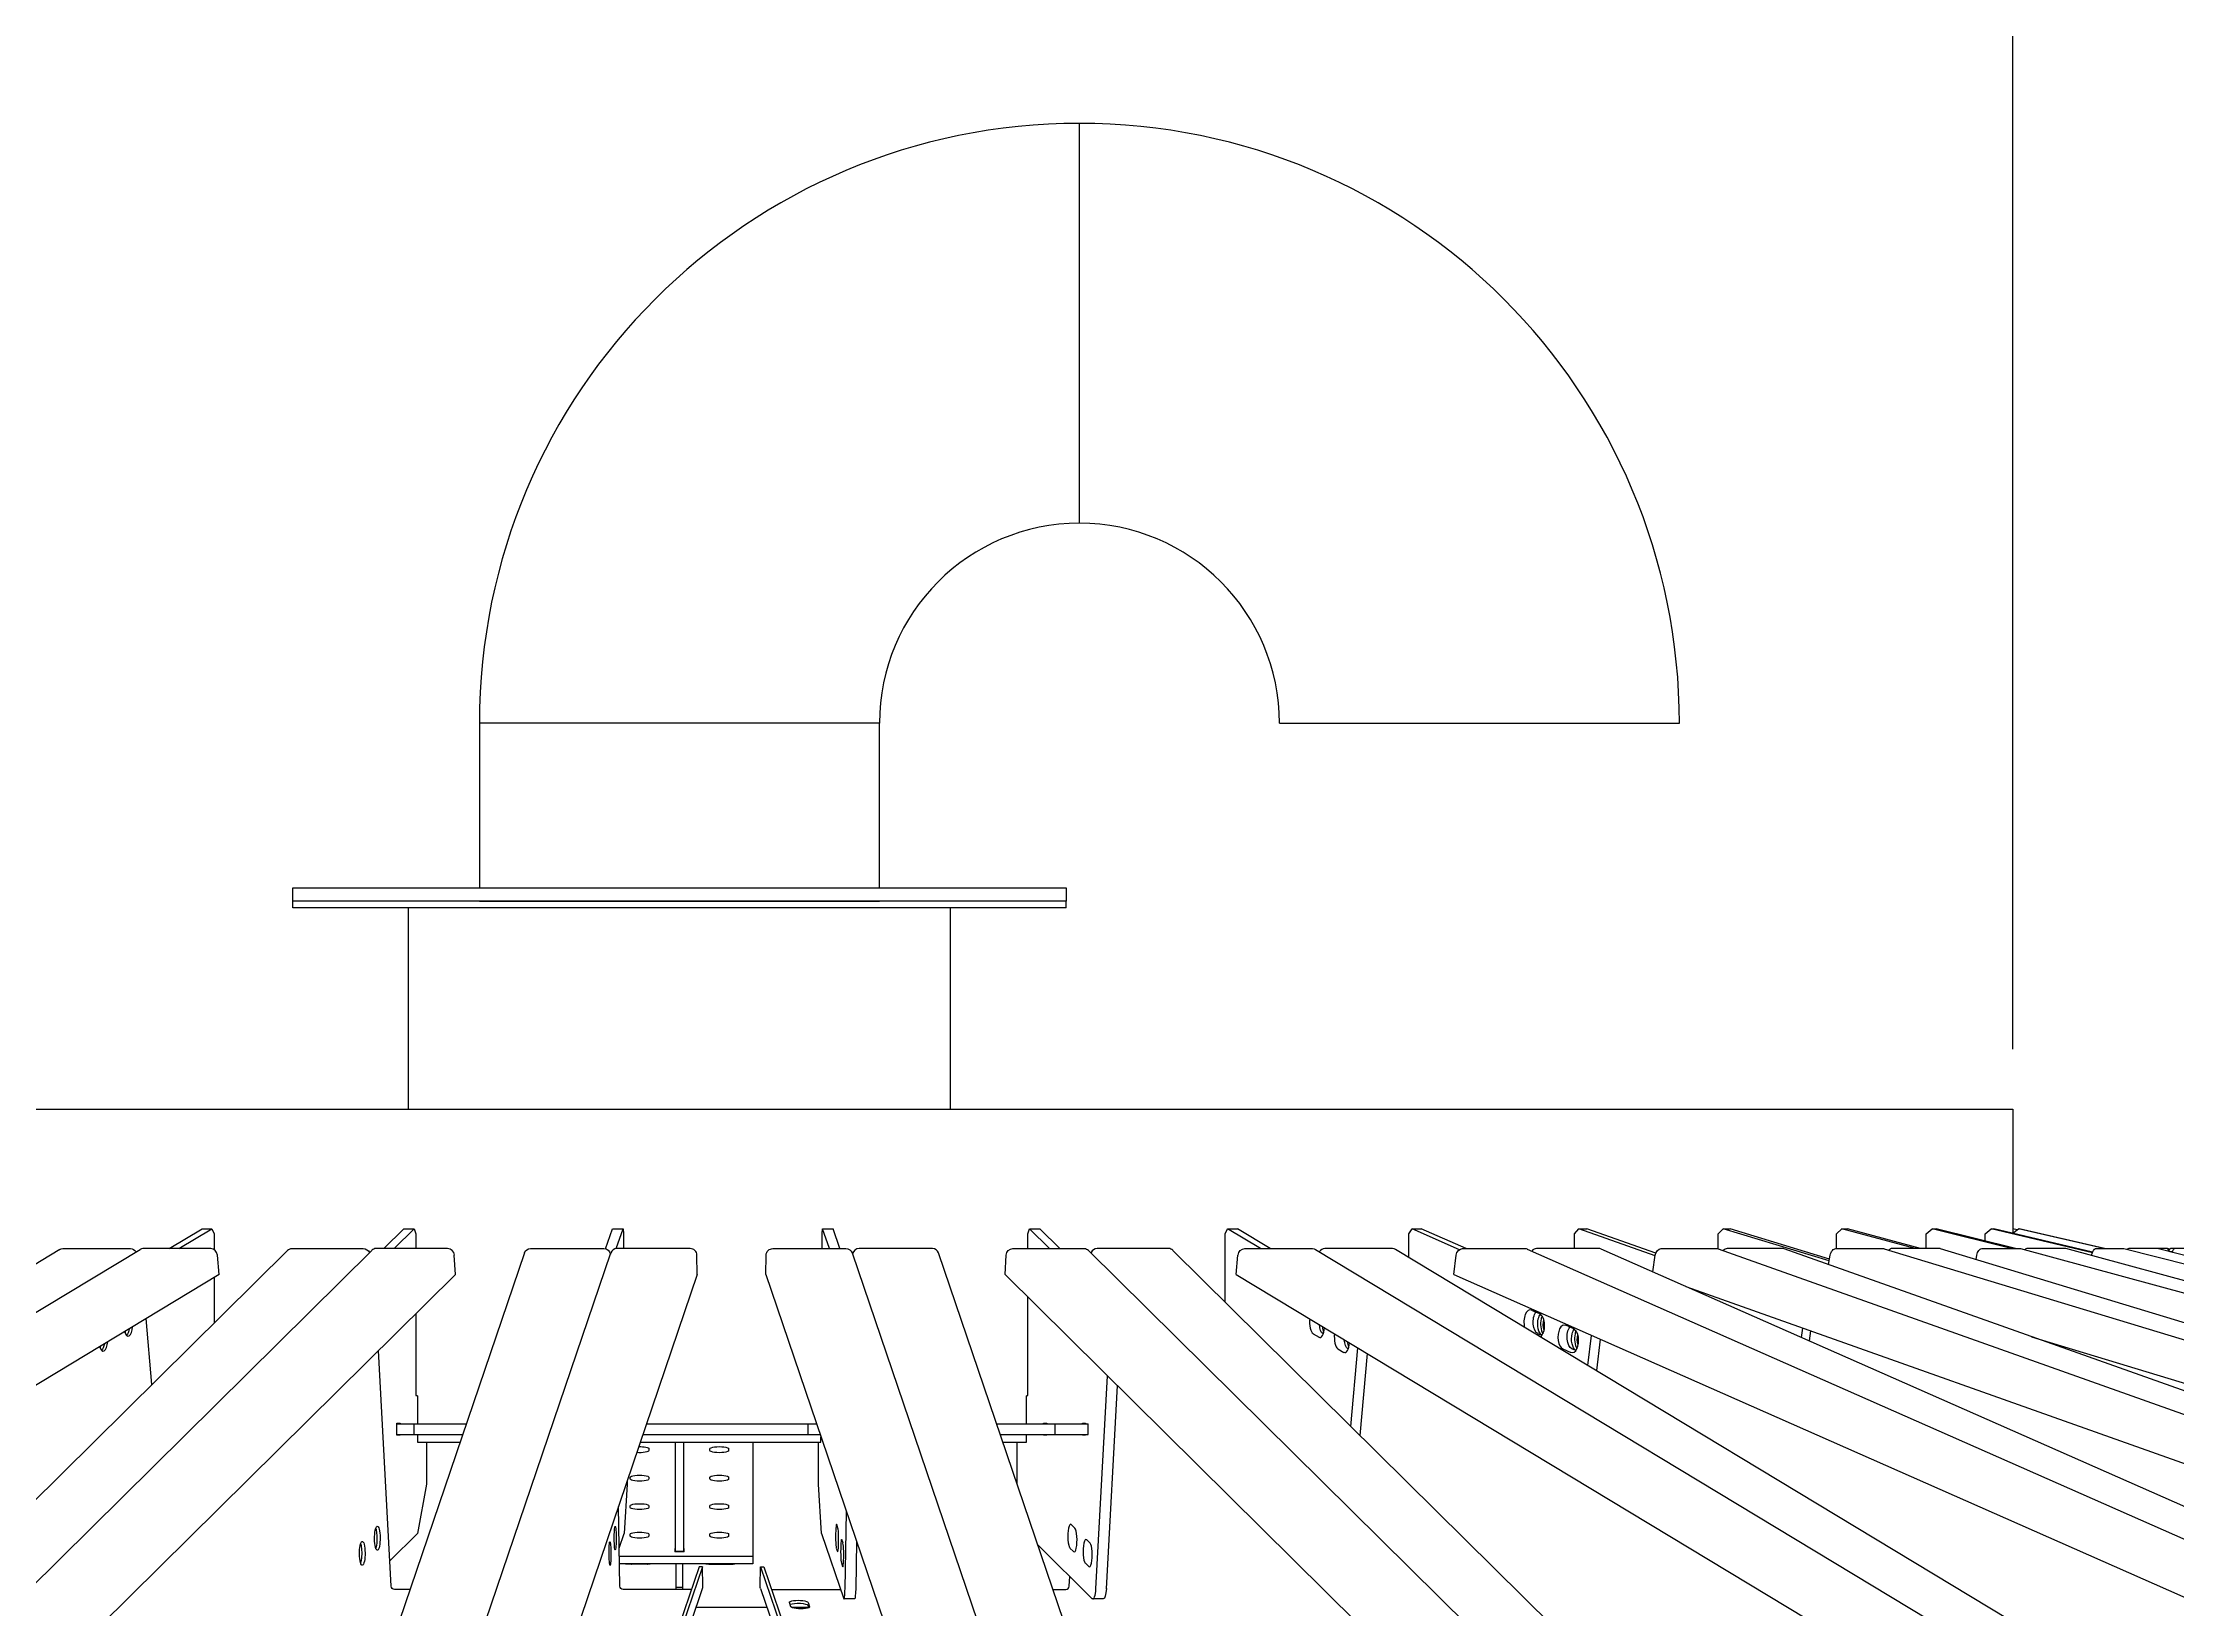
# Model space of a CAD drawing. Header units: millimetres. Extents: x -272986 to 200319, y -34579 to 49604.
# Drawn here: x 7321 to 8922, y 15182 to 16357 of the extents above; entities that cross this region are included whole.
import ezdxf
from ezdxf import colors
from ezdxf.entities.mleader import LeaderData, LeaderLine
from ezdxf.math import Vec2, Vec3

# ---------------------------------------------------------------- set-up
doc = ezdxf.new("R2010")
doc.units = ezdxf.units.MM
doc.layers.get('Defpoints').update_dxf_attribs({"color": 9})
for name, color, linetype in [('X 3001 D', 5, 'Continuous'), ('X 4001 T', 7, 'Continuous'), ('X 5001 H', 8, 'Continuous')]:
    doc.layers.add(name, color=color, linetype=linetype)
doc.styles.add('BIT STD. 2.5', font='isocpeur.ttf', dxfattribs={"height": 2.5})
doc.styles.add('BIT STD. 3.0', font='isocpeur.ttf', dxfattribs={"height": 2.5})
doc.dimstyles.new('BIT STD. 3.0', dxfattribs={"dimtxt": 3, "dimasz": 3, "dimexe": 1, "dimexo": 0.75, "dimgap": 1, "dimtad": 1, "dimdec": 0, "dimdsep": 46, "dimtxsty": 'BIT STD. 3.0', "dimcen": 0, "dimadec": 0, "dimazin": 0, "dimtfac": 1, "dimtdec": 0, "dimtmove": 0, "dimatfit": 3, "dimfxl": 1, "dimtfill": 1, "dimlwd": -1, "dimlwe": -1, "dimarcsym": 0})

# ---------------------------------------------------------------- blocks, each defined once
blk = doc.blocks.new('A$C79477E6E')
at = {"extrusion": (0, 1, 0)}
for p, q in [((290, 2067.8), (-290, 2067.8)), ((-290, 2062.8), (-290, 2067.8)), ((290, 2062.8), (290, 2067.8)), ((290, 2062.8), (-290, 2062.8)), ((-203.2, 1911.9), (-203.2, 2062.8)), ((203.2, 1911.9), (203.2, 2062.8)), ((-1000, 1911.9), (1000, 1911.9)), ((1000, 1911.9), (1000, 1818.8)), ((-382.8, 1807.2), (-358.1, 1822.1)), ((-375.4, 1807.2), (-350.7, 1822.1)), ((-358.1, 1822.1), (-350.7, 1822.1)), ((-350.7, 1822.1), (-348.9, 1818.2)), ((-348.9, 1818.2), (-348.9, 1806.3)), ((-221.8, 1807.2), (-206.8, 1822.1)), ((-214, 1807.2), (-199, 1822.1)), ((-206.8, 1822.1), (-199, 1822.1)), ((-199, 1822.1), (-197.8, 1818.2)), ((-197.8, 1818.2), (-197.8, 1807.2)), ((-55.4, 1807), (-50.3, 1822.1)), ((-50.3, 1822.1), (-42.3, 1822.1)), ((-47.4, 1807.2), (-42.3, 1822.1)), ((-42.3, 1822.1), (-41.9, 1818.2)), ((-41.9, 1818.2), (-41.9, 1807.2)), ((107, 1818.2), (107.4, 1822.1)), ((107, 1807.2), (107, 1818.2)), ((112.5, 1807.2), (107.4, 1822.1)), ((107.4, 1822.1), (115.4, 1822.1)), ((120.4, 1807.2), (115.4, 1822.1)), ((261.3, 1818.2), (262.5, 1822.1)), ((261.3, 1807.2), (261.3, 1818.2)), ((277.5, 1807.2), (262.5, 1822.1)), ((262.5, 1822.1), (270.3, 1822.1)), ((285.3, 1807.2), (270.3, 1822.1)), ((409.2, 1818.2), (411.1, 1822.1)), ((409.2, 1767.2), (409.2, 1818.2)), ((435.7, 1807.2), (411.1, 1822.1)), ((411.1, 1822.1), (418.5, 1822.1)), ((443.1, 1807.2), (418.5, 1822.1)), ((547, 1818.2), (549.6, 1822.1)), ((547, 1800.6), (547, 1818.2)), ((585, 1806.4), (549.6, 1822.1)), ((549.6, 1822.1), (556.4, 1822.1)), ((590, 1807.2), (556.4, 1822.1)), ((671.3, 1818.2), (674.5, 1822.1)), ((671.3, 1807.2), (671.3, 1818.2)), ((731.8, 1801.7), (674.5, 1822.1)), ((674.5, 1822.1), (680.6, 1822.1)), ((732.2, 1803.7), (680.6, 1822.1)), ((779.1, 1818.2), (782.8, 1822.1)), ((779.1, 1807.1), (779.1, 1818.2)), ((862.3, 1798), (782.8, 1822.1)), ((782.8, 1822.1), (788, 1822.1)), ((862.6, 1799.4), (788, 1822.1)), ((867.7, 1818.2), (871.9, 1822.1)), ((867.7, 1807.2), (867.7, 1818.2)), ((926.7, 1807.2), (871.9, 1822.1)), ((871.9, 1822.1), (876.1, 1822.1)), ((930.9, 1807.2), (876.1, 1822.1)), ((935, 1818.2), (939.5, 1822.1)), ((935, 1807.2), (935, 1818.2)), ((998.9, 1807.2), (939.5, 1822.1)), ((939.5, 1822.1), (942.5, 1822.1)), ((1002, 1807.2), (942.5, 1822.1)), ((979.2, 1818.2), (983.9, 1822.1)), ((979.2, 1812.9), (979.2, 1818.2)), ((1059.7, 1804.1), (983.9, 1822.1)), ((983.9, 1822.1), (985.8, 1822.1)), ((1059.8, 1804.5), (985.8, 1822.1)), ((1000, 1818.7), (1004.2, 1822.1)), ((1003.2, 1821.3), (1000, 1822)), ((1068.3, 1807.2), (1004.2, 1822.1)), ((1004.2, 1822.1), (1004.8, 1822.1)), ((1068.9, 1807.2), (1004.8, 1822.1)), ((-464.7, 1806.6), (-3000.2, 277)), ((-2940.2, 277), (-404.6, 1806.6)), ((-293.9, 1805.9), (-1840.7, 276.3)), ((-1777.5, 276.3), (-230.7, 1805.9)), ((-116.3, 1804), (-636.2, 274.3)), ((-571.4, 274.3), (-51.5, 1804)), ((-462.5, 1807.2), (-411.7, 1807.2)), ((-351.6, 1807.2), (-402.5, 1807.2)), ((-345.3, 1787.7), (-346.6, 1802.4)), ((-290.7, 1807.2), (-237.2, 1807.2)), ((-174, 1807.2), (-227.5, 1807.2)), ((-168.1, 1787.7), (-168.9, 1802.4)), ((-111.7, 1807.2), (-56.8, 1807.2)), ((8, 1807.2), (-46.9, 1807.2)), ((13.3, 1787.7), (13, 1802.4)), ((64.8, 1787.7), (65, 1802.4)), ((70.1, 1807.2), (124.9, 1807.2)), ((129.6, 1804), (649.4, 274.3)), ((189.7, 1807.2), (134.9, 1807.2)), ((714.2, 274.3), (194.4, 1804)), ((244.2, 1787.7), (245, 1802.4)), ((250.1, 1807.2), (303.6, 1807.2)), ((306.9, 1805.9), (1853.6, 276.3)), ((366.8, 1807.2), (313.3, 1807.2)), ((1916.8, 276.3), (370.1, 1805.9)), ((417.6, 1787.7), (418.9, 1802.4)), ((424, 1807.2), (474.8, 1807.2)), ((477, 1806.6), (3012.5, 277)), ((534.9, 1807.2), (484, 1807.2)), ((3072.6, 277), (537, 1806.6)), ((580.8, 1787.7), (582.6, 1802.4)), ((587.4, 1807.2), (634.3, 1807.2)), ((635.7, 1806.9), (4097.7, 277.3)), ((689.7, 1807.2), (642.8, 1807.2)), ((4153.1, 277.3), (691.2, 1806.9)), ((730, 1789.8), (731.8, 1802.4)), ((736.4, 1807.2), (778.2, 1807.2)), ((779.1, 1807.1), (5082.2, 277.4)), ((827.6, 1807.2), (785.8, 1807.2)), ((5131.6, 277.4), (828.6, 1807.1)), ((861.9, 1795.2), (863.1, 1802.4)), ((867.2, 1807.2), (902.9, 1807.2)), ((903.5, 1807.1), (5941.8, 277.5)), ((945.1, 1807.2), (909.4, 1807.2)), ((5984, 277.5), (945.7, 1807.1)), ((972.5, 1799), (973.1, 1802.4)), ((976.7, 1807.2), (1005.4, 1807.2)), ((1005.8, 1807.2), (6655.1, 277.5)), ((1039.4, 1807.2), (1010.7, 1807.2)), ((6689.1, 277.5), (1039.7, 1807.2)), ((1059.1, 1802), (1059.2, 1802.4)), ((1062.1, 1807.2), (1083.2, 1807.2)), ((1083.3, 1807.2), (7204.7, 277.5)), ((1116, 1807.2), (1087, 1807.2)), ((7229.6, 277.5), (1108.2, 1807.2)), ((1117.7, 1806.8), (1116, 1807.2)), ((1119.8, 1804.8), (1117.9, 1804.8)), ((1134.2, 1807.2), (1118.3, 1807.2)), ((-345.3, 1787.7), (-2880.9, 258.1)), ((-168.1, 1787.7), (-1714.8, 258.1)), ((13.3, 1787.7), (-506.5, 258.1)), ((-348.9, 1785.6), (-348.9, 1751.6)), ((64.8, 1787.7), (584.6, 258.1)), ((244.2, 1787.7), (1790.9, 258.1)), ((417.6, 1787.7), (2953.2, 258.1)), ((580.8, 1787.7), (4042.7, 258.1)), ((754.9, 1778.8), (5032.7, 258.1)), ((261.3, 1697.9), (261.3, 1770.8)), ((-395.8, 1705.2), (-400.1, 1754.7)), ((-197.8, 1758.3), (-197.8, 1697.9)), ((645.3, 1758.2), (639.2, 1760.9)), ((670.8, 1747), (664.7, 1749.7)), ((841.5, 1740.5), (842.6, 1747.6)), ((848.4, 1745.6), (847.2, 1738)), ((-216.2, 1553.9), (-225.8, 1730.7)), ((475.2, 1743.4), (479.7, 1740.7)), ((482.9, 1743.2), (482.6, 1743.4)), ((493.8, 1732.1), (498.3, 1729.4)), ((501.5, 1731.9), (501.2, 1732.1)), ((503.6, 1673.9), (508.8, 1732.8)), ((646.9, 1742.1), (643.9, 1743.4)), ((662.5, 1732.1), (668.6, 1729.4)), ((672.4, 1730.8), (669.4, 1732.1)), ((681.4, 1719.5), (684.1, 1742.1)), ((690.6, 1739.2), (687.8, 1715.7)), ((1014, 1741.1), (5898.8, 258.1)), ((515.8, 1728.5), (510.4, 1667.1)), ((312.4, 1552.1), (321, 1711.8)), ((328.4, 1704.5), (320.1, 1552.1)), ((-196.5, 1696.9), (-197.7, 1696.9)), ((-196.5, 1696.9), (-196.5, 1675.9)), ((261.2, 1696.9), (260.4, 1696.9)), ((260.4, 1675.9), (260.4, 1696.9)), ((-212.3, 1675.9), (-159.8, 1675.9)), ((-212.3, 1675.9), (-212.3, 1667.9)), ((-212.3, 1667.9), (-162.6, 1667.9)), ((-212, 1675.9), (-212, 1676.4)), ((-212, 1676.4), (-209.6, 1676.4)), ((-212, 1667.4), (-212, 1667.9)), ((-209.6, 1667.4), (-212, 1667.4)), ((-209.6, 1676.4), (-209.6, 1675.9)), ((-209.6, 1667.9), (-209.6, 1667.4)), ((-198.9, 1667.9), (-198.9, 1675.9)), ((-196.5, 1667.9), (-196.5, 1661.9)), ((-27.4, 1667.9), (105.5, 1667.9)), ((-24.7, 1675.9), (102.8, 1675.9)), ((96.5, 1667.9), (96.5, 1675.9)), ((106.1, 1661.9), (106.1, 1666)), ((237.9, 1675.9), (306.6, 1675.9)), ((240.6, 1667.9), (306.6, 1667.9)), ((260.4, 1661.9), (260.4, 1667.9)), ((273.1, 1675.9), (273.1, 1676.4)), ((273.1, 1676.4), (275.5, 1676.4)), ((273.1, 1667.4), (273.1, 1667.9)), ((275.5, 1667.4), (273.1, 1667.4)), ((275.5, 1676.4), (275.5, 1675.9)), ((275.5, 1667.9), (275.5, 1667.4)), ((281.8, 1667.9), (281.8, 1675.9)), ((302.3, 1675.9), (302.3, 1676.4)), ((302.3, 1676.4), (304.6, 1676.4)), ((302.3, 1667.4), (302.3, 1667.9)), ((304.6, 1667.4), (302.3, 1667.4)), ((304.6, 1676.4), (304.6, 1675.9)), ((304.6, 1667.9), (304.6, 1667.4)), ((306.6, 1667.9), (306.6, 1675.9)), ((-196.5, 1661.9), (-164.6, 1661.9)), ((-189.7, 1661.9), (-189.7, 1630.4)), ((-29.5, 1661.9), (106.1, 1661.9)), ((-22.9, 1657.1), (-22.9, 1655.7)), ((-3, 1579.8), (-3, 1661.9)), ((3, 1661.9), (3, 1579.8)), ((22.9, 1655.7), (22.9, 1657.1)), ((36.9, 1657.1), (36.9, 1655.7)), ((55, 1661.9), (55, 1570.7)), ((104.3, 1630.4), (104.3, 1661.9)), ((242.7, 1661.9), (260.4, 1661.9)), ((253.2, 1630.9), (253.2, 1661.9)), ((-39.2, 1633.3), (-39.2, 1630.4)), ((-36.9, 1634.4), (-36.9, 1635.7)), ((-22.9, 1635.7), (-22.9, 1634.4)), ((22.9, 1634.4), (22.9, 1635.7)), ((36.9, 1635.7), (36.9, 1634.4)), ((-189.7, 1630.4), (-196.5, 1593.6)), ((-39.2, 1630.4), (-41.5, 1593.6)), ((106.6, 1593.6), (104.3, 1630.4)), ((-44.8, 1553.9), (-45.8, 1613.7)), ((-36.9, 1613), (-36.9, 1614.3)), ((-22.9, 1614.3), (-22.9, 1613)), ((22.9, 1613), (22.9, 1614.3)), ((36.9, 1614.3), (36.9, 1613)), ((124.2, 1552.1), (125.2, 1609.8)), ((-217.3, 1573.1), (-196.5, 1593.6)), ((-45.3, 1582.4), (-41.5, 1593.6)), ((-36.9, 1591.6), (-36.9, 1593)), ((-22.9, 1593), (-22.9, 1591.6)), ((22.9, 1591.6), (22.9, 1593)), ((36.9, 1593), (36.9, 1591.6)), ((106.6, 1593.6), (123.2, 1544.6)), ((118.9, 1597.5), (118, 1600.2)), ((122.7, 1586.2), (121.8, 1588.9)), ((132.8, 1587.5), (132.2, 1552.1)), ((296.6, 1597.5), (293.9, 1600.2)), ((308, 1586.2), (305.2, 1588.9)), ((-45.2, 1576.6), (55, 1576.6)), ((55, 1570.7), (-45.1, 1570.7)), ((-3.5, 1582.3), (-3.5, 1579.8)), ((-3.5, 1582.3), (-3, 1582.3)), ((3.5, 1579.8), (-3.5, 1579.8)), ((3, 1579.9), (-3, 1579.9)), ((3, 1582.3), (3.5, 1582.3)), ((3.5, 1579.8), (3.5, 1582.3)), ((117.6, 1582.6), (118.6, 1579.9)), ((121.5, 1571.4), (122.4, 1568.7)), ((268.8, 1584.9), (309.6, 1544.6)), ((292.9, 1582.6), (295.6, 1579.9)), ((304.3, 1571.4), (307, 1568.7)), ((14.8, 1568.5), (-477.6, 119.7)), ((17.3, 1568.5), (-477.6, 112.3)), ((17.3, 1568.5), (14.8, 1568.5)), ((17.5, 1553.9), (17.3, 1568.5)), ((60.5, 1553.9), (60.8, 1568.5)), ((60.8, 1568.5), (63.3, 1568.5)), ((60.8, 1568.5), (548.8, 132.6)), ((63.3, 1568.5), (550.4, 135)), ((292.4, 1553.9), (292.8, 1561.2)), ((-477.6, 96.1), (17.3, 1552.3)), ((-202.1, 1551.5), (-213.7, 1551.5)), ((9, 1551.5), (-42.2, 1551.5)), ((2.5, 1552.9), (-2.5, 1552.9)), ((12.5, 1538.2), (65.5, 1538.2)), ((60.8, 1552.3), (545, 127.3)), ((69.1, 1551.5), (120.3, 1551.5)), ((83.6, 1538.6), (82.6, 1541.8)), ((84, 1538.2), (96.8, 1538.2)), ((96.5, 1541.8), (97.6, 1538.6)), ((97, 1537.9), (96.5, 1539.4)), ((131.4, 1544.4), (123.4, 1544.4)), ((280.2, 1551.5), (289.8, 1551.5)), ((317.9, 1544.4), (310.1, 1544.4))]:
    blk.add_line(p, q, dxfattribs=at)
at = {"extrusion": (0, 0, -1)}
for centre, major_axis, ratio, start_param, end_param in [((-462.1, 1802.4), (-2.58, 4.28), 0.900201, 0, 0.497515), ((-411.3, 1802.4), (2.58, -4.28), 0.900201, -2.644078, -1.616326), ((-290.4, 1802.4), (-3.52, 3.56), 0.947448, 0, 0.752879), ((-236.9, 1802.4), (3.52, -3.56), 0.947448, -2.388714, -1.194493), ((-111.6, 1802.4), (-4.73, 1.61), 0.971366, 0, 1.234245), ((-56.7, 1802.4), (4.73, -1.61), 0.971366, -1.907348, -0.478257), ((70, 1802.4), (-4.73, -1.61), 0.971366, 0.336551, 1.907348), ((124.8, 1802.4), (4.73, 1.61), 0.971366, -1.234245, 0), ((249.9, 1802.4), (3.52, 3.56), 0.947448, -2.323675, -0.752879), ((303.3, 1802.4), (3.52, 3.56), 0.947448, -0.752879, 0), ((423.6, 1802.4), (2.58, 4.28), 0.900201, -2.068311, -0.497515), ((474.4, 1802.4), (2.58, 4.28), 0.900201, -0.497515, 0), ((586.8, 1802.4), (2.02, 4.57), 0.830787, -1.922611, -0.351815), ((633.7, 1802.4), (2.02, 4.57), 0.830787, -0.351815, 0), ((735.7, 1802.4), (1.67, 4.71), 0.740917, -1.828331, -0.257535), ((777.5, 1802.4), (1.67, 4.71), 0.740917, -0.257535, 0), ((866.4, 1802.4), (1.45, 4.78), 0.632803, -1.76061, -0.189813), ((902.1, 1802.4), (1.45, 4.78), 0.632803, -0.189813, 0), ((975.7, 1802.4), (1.31, 4.83), 0.509107, -1.707783, -0.136987), ((1004.5, 1802.4), (1.31, 4.83), 0.509107, -0.136987, 0), ((1061.1, 1802.4), (1.21, 4.85), 0.372875, -1.663706, -0.09291), ((1082.1, 1802.4), (1.21, 4.85), 0.372875, -0.09291, 0), ((1114.9, 1802.4), (1.16, 4.86), 0.227462, -0.053954, 0.906135), ((1120.3, 1802.4), (1.16, 4.86), 0.227462, -1.205051, -0.053954), ((-415.8, 1750.6), (0, -9), 0.382683, -1.168047, -0.341932), ((483.3, 1752.2), (0, -9), 0.382683, 0.226893, 1.344316), ((485.9, 1750.6), (0, 9), 0.382683, -2.313258, -1.797276), ((645, 1752.2), (0, -9), 0.522499, 0.226893, 2.536894), ((648.4, 1750.6), (0, -9), 0.522499, 0.312662, 2.024582), ((648.4, 1750.6), (0, 9), 0.522499, -1.117011, -0.609661), ((652.6, 1750.6), (0, 9), 0.522499, -2.104914, -1.183804), ((670.4, 1740.9), (0, -9), 0.522499, 0.226893, 2.536894), ((673.8, 1739.4), (0, 9), 0.522499, -1.117011, -0.609661), ((-434.5, 1739.4), (0, -9), 0.382683, -1.168047, -0.341932), ((502, 1740.9), (0, -9), 0.382683, 0.226893, 1.344316), ((504.5, 1739.4), (0, 9), 0.382683, -2.313258, -1.797276), ((673.8, 1739.4), (0, -9), 0.522499, 0.312662, 2.024582), ((678.1, 1739.4), (0, 9), 0.522499, -2.104914, -1.183804), ((-29.9, 1655.7), (7, 0), 0.224951, 0, 1.881294), ((-29.9, 1657.1), (7, 0), 0.224951, -1.662005, 0), ((29.9, 1657.1), (-7, 0), 0.224951, 0, 3.141593), ((29.9, 1655.7), (7, 0), 0.224951, 0, 3.141593), ((-29.9, 1635.7), (-7, 0), 0.224951, 0, 3.141593), ((-29.9, 1634.4), (7, 0), 0.224951, 0, 3.141593), ((29.9, 1635.7), (-7, 0), 0.224951, 0, 3.141593), ((29.9, 1634.4), (7, 0), 0.224951, 0, 3.141593), ((-29.9, 1614.3), (-7, 0), 0.224951, 0, 3.141593), ((-29.9, 1613), (7, 0), 0.224951, 0, 3.141593), ((29.9, 1614.3), (-7, 0), 0.224951, 0, 3.141593), ((29.9, 1613), (7, 0), 0.224951, 0, 3.141593), ((-240.4, 1578.6), (0, -9), 0.233445, -2.524687, -2.024582), ((-229, 1589.9), (0, -9), 0.233445, -2.524687, -2.024582), ((-229, 1589.9), (0, -9), 0.233445, -2.024582, -0.616906), ((-29.9, 1593), (-7, 0), 0.224951, 0, 3.141593), ((-29.9, 1591.6), (7, 0), 0.224951, 0, 3.141593), ((29.9, 1593), (-7, 0), 0.224951, 0, 3.141593), ((29.9, 1591.6), (7, 0), 0.224951, 0, 3.141593), ((-240.4, 1578.6), (0, -9), 0.233445, -2.024582, -0.616906), ((-29.9, 1569.7), (7, 0), 0.224951, -2.623065, -2.486385), ((-29.9, 1569.7), (7, 0), 0.224951, -0.655207, -0.580564), ((29.9, 1569.7), (7, 0), 0.224951, -2.561029, -2.486385), ((29.9, 1569.7), (7, 0), 0.224951, -0.655207, -0.518528), ((-213.8, 1553.9), (-1.76, 1.78), 0.947448, -2.388714, -0.817917), ((-42.3, 1553.9), (-2.37, 0.8), 0.971366, -1.907348, -0.336551), ((65.5, 1553.9), (-4.73, -1.61), 0.971366, 0, 0.336551), ((89.5, 1541.8), (-7, 0.13), 0.224258, -0.080597, 3.060996), ((90.6, 1538.6), (7, -0.13), 0.224258, -0.080597, 3.060996), ((131.4, 1554.4), (0, -10), 0.078459, -1.343904, 0), ((317.9, 1554.4), (0, -10), 0.233445, -1.343904, 0)]:
    blk.add_ellipse(centre, major_axis=major_axis, ratio=ratio, start_param=start_param, end_param=end_param, dxfattribs=at)
for centre, major_axis, ratio, start_param, end_param in [((-402, 1802.4), (-2.58, 4.28), 0.900201, -0.497515, 0), ((-351.2, 1802.4), (-2.58, 4.28), 0.900201, -2.068311, -0.497515), ((-227.2, 1802.4), (-3.52, 3.56), 0.947448, -0.752879, 0), ((-173.7, 1802.4), (-3.52, 3.56), 0.947448, -2.323675, -0.752879), ((-46.8, 1802.4), (-4.73, 1.61), 0.971366, -1.234245, 0), ((8.1, 1802.4), (4.73, -1.61), 0.971366, 0.336551, 1.907348), ((134.8, 1802.4), (-4.73, -1.61), 0.971366, -1.907348, -0.478257), ((189.6, 1802.4), (4.73, 1.61), 0.971366, 0, 1.234245), ((313.1, 1802.4), (-3.52, -3.56), 0.947448, -2.388714, -1.194493), ((366.5, 1802.4), (3.52, 3.56), 0.947448, 0, 0.752879), ((483.6, 1802.4), (-2.58, -4.28), 0.900201, -2.644078, -1.616326), ((534.4, 1802.4), (2.58, 4.28), 0.900201, 0, 0.497515), ((642.3, 1802.4), (2.02, 4.57), 0.830787, 0.351815, 1.254766), ((689.1, 1802.4), (2.02, 4.57), 0.830787, 0, 0.351815), ((785.1, 1802.4), (1.67, 4.71), 0.740917, 0.257535, 1.058013), ((826.9, 1802.4), (1.67, 4.71), 0.740917, 0, 0.257535), ((908.6, 1802.4), (1.45, 4.78), 0.632803, 0.189813, 0.898673), ((944.3, 1802.4), (1.45, 4.78), 0.632803, 0, 0.189813), ((1009.7, 1802.4), (1.31, 4.83), 0.509107, 0.136987, 0.757025), ((1038.4, 1802.4), (1.31, 4.83), 0.509107, 0, 0.136987), ((1086, 1802.4), (1.21, 4.85), 0.372875, 0.09291, 0.619019), ((1107, 1802.4), (1.21, 4.85), 0.372875, 0, 0.09291), ((1117.2, 1802.4), (1.16, 4.86), 0.227462, 0.053954, 1.037929), ((638.1, 1752.2), (0, 9), 0.522499, -0.226893, 2.028798), ((-413.5, 1750.6), (0, -9), 0.382683, -0.890531, 1.344316), ((-418.1, 1750.6), (0, 9), 0.382683, -2.406555, -2.176545), ((476, 1752.2), (0, -9), 0.382683, -1.842442, -0.226893), ((480.4, 1749.5), (0, -9), 0.382683, -0.226893, 1.388656), ((644.2, 1749.5), (0, -9), 0.522499, 0.345002, 2.9147), ((650.5, 1750.6), (0, -9), 0.522499, -2.024582, -0.635754), ((650.5, 1750.6), (0, -9), 0.522499, -2.308983, -2.024582), ((663.6, 1740.9), (0, 9), 0.522499, -0.226893, 2.9147), ((669.7, 1738.2), (0, -9), 0.522499, -0.226893, 2.9147), ((676, 1739.4), (0, -9), 0.522499, -2.308983, -2.024582), ((-432.2, 1739.4), (0, -9), 0.382683, -0.890531, 1.344316), ((-436.8, 1739.4), (0, 9), 0.382683, -2.406555, -2.176545), ((494.6, 1740.9), (0, -9), 0.382683, -1.842442, -0.226893), ((499.1, 1738.2), (0, -9), 0.382683, -0.226893, 1.388656), ((676, 1739.4), (0, -9), 0.522499, -2.024582, -0.635754), ((-197.6, 1697.9), (0, -1), 0.233445, -1.570796, -0.178879), ((261.1, 1697.9), (0, 1), 0.233445, -2.686809, -1.570796), ((117.8, 1591.4), (0, 9), 0.078459, -0.226893, 2.9147), ((-237.9, 1578.6), (0, -9), 0.233445, -4.258603, 2.024582), ((-226.6, 1589.9), (0, -9), 0.233445, -4.258603, 2.024582), ((-52.1, 1578.6), (0, -9), 0.078459, -4.258603, 2.024582), ((-48.2, 1589.9), (0, -9), 0.078459, -4.258603, 2.024582), ((118.7, 1588.7), (0, -9), 0.078459, -0.226893, 2.9147), ((121.6, 1580.1), (0, 9), 0.078459, -0.226893, 2.9147), ((122.5, 1577.4), (0, -9), 0.078459, -0.226893, 2.9147), ((293.4, 1591.4), (0, 9), 0.233445, -0.226893, 2.9147), ((296.1, 1588.7), (0, -9), 0.233445, -0.226893, 2.9147), ((304.8, 1580.1), (0, 9), 0.233445, -0.226893, 2.9147), ((307.5, 1577.4), (0, -9), 0.233445, -0.226893, 2.9147), ((12.6, 1553.9), (4.73, -1.61), 0.971366, 0, 0.336551), ((289.9, 1553.9), (1.76, 1.78), 0.947448, -2.388714, -0.817917), ((89.5, 1539.4), (7, -0.13), 0.224258, 0.080597, 2.716931), ((120.3, 1553.9), (2.37, 0.8), 0.971366, -1.907348, -1.66618), ((123.4, 1554.4), (0, -10), 0.078459, -0.226893, 1.343904), ((310.1, 1554.4), (0, -10), 0.233445, -0.226893, 1.343904)]:
    blk.add_ellipse(centre, major_axis=major_axis, ratio=ratio, start_param=start_param, end_param=end_param)
for points in [[(-38, 1570.5), (-38.1, 1570.5), (-38.2, 1570.5), (-39.2, 1570.5), (-40.1, 1570.5), (-41.2, 1570.7), (-41.4, 1570.7), (-41.6, 1570.7)], [(38, 1570.5), (38.1, 1570.5), (38.2, 1570.5), (39.2, 1570.5), (40.1, 1570.5), (41.2, 1570.7), (41.4, 1570.7), (41.6, 1570.7)]]:
    blk.add_open_spline(points, degree=3, knots=[3.1316302, 3.1316302, 3.1316302, 3.1316302, 3.1591204, 3.1591204, 3.4240903, 3.4240903, 3.4989277, 3.4989277, 3.4989277, 3.4989277])
for points, weights in [([(-22, 1570.6), (-30, 1570.6), (-38, 1570.5)], [1.07042322364, 1.07032807647, 1.07016377119]), ([(-2.5, 1551.5), (-2.5, 1561.5), (-2.5, 1570.7)], [1.02147086338, 1.03813883789, 1.05318810056]), ([(2.5, 1551.5), (2.5, 1561.5), (2.5, 1570.7)], [1.02147086338, 1.03813883789, 1.05318810056]), ([(22, 1570.6), (30, 1570.6), (38, 1570.5)], [1.07042322364, 1.07032807647, 1.07016377119])]:
    blk.add_rational_spline(points, weights, degree=2)
for points in [[(-19.9, 1570.7), (-20.6, 1570.7), (-21.3, 1570.6), (-22, 1570.6)], [(19.9, 1570.7), (20.6, 1570.7), (21.3, 1570.6), (22, 1570.6)]]:
    blk.add_open_spline(points, degree=3)
blk = doc.blocks.new('*D706')
at = {"layer": 'Defpoints', "color": 0, "transparency": 16777216}
for p in [(15597, 17732.4), (0, 13630), (15597, 13630)]:
    blk.add_point(p, dxfattribs=at)
at = {"layer": 'X 3001 D', "color": 0, "transparency": 16777216}
for p, q in [((0, 13675), (0, 17792.4)), ((15597, 13675), (15597, 17792.4)), ((180, 17732.4), (15417, 17732.4))]:
    blk.add_line(p, q, dxfattribs=at)
for points in [[(180, 17762.4), (180, 17702.4), (0, 17732.4)], [(15417, 17762.4), (15417, 17702.4), (15597, 17732.4)]]:
    blk.add_solid(points, dxfattribs=at)
at = {"layer": 'X 3001 D', "color": 0, "transparency": 16777216, "insert": (7798.5, 17882.4), "char_height": 150, "attachment_point": 5, "style": 'BIT STD. 3.0', "bg_fill": 3, "box_fill_scale": 1.1, "bg_fill_color": 256, "bg_fill_true_color": 13158600, "bg_fill_transparency": 0}
blk.add_mtext('INTERNAL TANK DIAMETER - %%C15597mm (20 PLATES ROUND)', dxfattribs=at)
blk = doc.blocks.new('*D714')
at = {"layer": 'Defpoints', "color": 0, "transparency": 16777216}
for p in [(8798.5, 16649.8), (6798.5, 15556.9), (8798.5, 15556.9)]:
    blk.add_point(p, dxfattribs=at)
at = {"layer": 'X 3001 D', "color": 0, "transparency": 16777216}
for p, q in [((6798.5, 15601.9), (6798.5, 16709.8)), ((8798.5, 15601.9), (8798.5, 16709.8)), ((6978.5, 16649.8), (8618.5, 16649.8))]:
    blk.add_line(p, q, dxfattribs=at)
for points in [[(6978.5, 16679.8), (6978.5, 16619.8), (6798.5, 16649.8)], [(8618.5, 16679.8), (8618.5, 16619.8), (8798.5, 16649.8)]]:
    blk.add_solid(points, dxfattribs=at)
at = {"layer": 'X 3001 D', "color": 0, "transparency": 16777216, "char_height": 150, "width": 1410, "attachment_point": 5, "style": 'BIT STD. 3.0', "bg_fill": 3, "box_fill_scale": 1.1, "bg_fill_color": 256, "bg_fill_true_color": 13158600, "bg_fill_transparency": 0}
for s, insert in [('%%C2000 HUB', (7798.5, 16784.9)), ('(O.D)', (7798.5, 16499.8))]:
    blk.add_mtext(s, dxfattribs=dict(at, insert=insert))

msp = doc.modelspace()

# ---------------------------------------------------------------- block references
at = {"layer": 'X 5001 H', "color": 252}
msp.add_blockref('A$C79477E6E', (7798.5, 13645), dxfattribs=at)

# ---------------------------------------------------------------- next in the draw order: dimensions: what is measured, and where the dimension line sits
at = {"layer": 'X 3001 D'}
dim = msp.add_linear_dim(base=(15597, 17732.4481), p1=(0, 13630), p2=(15597, 13630), text='INTERNAL TANK DIAMETER - %%C<>mm (20 PLATES ROUND)', dimstyle='BIT STD. 3.0', dxfattribs=at)
dim.commit()
dim.dimension.update_dxf_attribs({"geometry": '*D706', "text_midpoint": (7798.5, 17882.4481)})

# ---------------------------------------------------------------- next in the draw order: dimensions: what is measured, and where the dimension line sits
dim = msp.add_linear_dim(base=(8798.5, 16649.8074), p1=(6798.5, 15556.852), p2=(8798.5, 15556.852), text='%%C<> HUB\\X (O.D)', dimstyle='BIT STD. 3.0', dxfattribs=at)
dim.commit()
dim.dimension.update_dxf_attribs({"geometry": '*D714', "text_midpoint": (7798.5, 16649.8074)})

# ---------------------------------------------------------------- next in the draw order: leaders
at = {"layer": 'X 4001 T'}
ml = msp.add_multileader_mtext('Standard', dxfattribs=at)
ml.set_content('\\pxsm1.15;PERIMETER 2 TIER HANDRAILING TO THE FULL CIRCUMFERENCE OF THE ROOF.\\P(GALV.^I- REFER TO NOTES COLUMN)', color=256, style='BIT STD. 2.5')
ml.set_leader_properties(color=150)
ml.build(insert=Vec2(0, 0))
ml.multileader.update_dxf_attribs({"text_left_attachment_type": 2, "text_right_attachment_type": 2, "dogleg_length": 3, "arrow_head_size": 150, "scale": 60})
ctx = ml.context
ctx.base_point, ctx.scale, ctx.char_height, ctx.arrow_head_size, ctx.landing_gap_size, ctx.plane_origin = Vec3(9707.8458, 16572.6291), 60, 150, 150, 60, Vec3(14632.8242, 17242.7412)
ctx.left_attachment, ctx.right_attachment, ctx.text_align_type = 2, 2, 2
notes = []
notes.append((ctx, [(0, (1, 1, 0), (13667.8458, 16572.6291), (-1, 0), 180, [(0, [(14646.9754, 14800.3994)], 0, [])])]))
ctx.mtext.insert, ctx.mtext.width, ctx.mtext.defined_height, ctx.mtext.alignment, ctx.mtext.flow_direction = Vec3(13427.8458, 16967.6291), 3866.662103, 1362.9709, 3, 5
ctx.mtext.has_bg_fill, ctx.mtext.bg_color, ctx.mtext.bg_scale_factor, ctx.mtext.bg_transparency, ctx.mtext.use_window_bg_color = 1, -1073741824, 1.25, 0, 1
for ctx, leaders in notes:
    for number, flags, end, landing, length, lines in leaders:
        leader = LeaderData()
        leader.index, (leader.has_last_leader_line, leader.has_dogleg_vector, leader.attachment_direction) = number, flags
        leader.last_leader_point, leader.dogleg_vector, leader.dogleg_length = Vec3(end), Vec3(landing), length
        for number, points, colour, breaks in lines:
            line = LeaderLine()
            line.index, line.vertices, line.color, line.breaks = number, Vec3.list(points), colors.encode_raw_color(colour), breaks
            leader.lines.append(line)
        ctx.leaders.append(leader)

# ---------------------------------------------------------------- next in the draw order: linework, layer by layer
at = {"color": 8}
for p, q in [((8098.5, 15996.3976), (8098.5, 16296.3976)), ((7948.5, 15846.3976), (7648.5, 15846.3976))]:
    msp.add_line(p, q, dxfattribs=at)
for p, q in [((7648.5, 15846.3976), (7648.5, 15722.82)), ((7948.5, 15722.82), (7948.5, 15846.3976)), ((8248.5, 15846.3976), (8548.5, 15846.3976)), ((7508.5, 15712.82), (7508.5, 15722.82)), ((7508.5, 15722.82), (8088.5, 15722.82)), ((8088.5, 15722.82), (8088.5, 15712.82)), ((8088.5, 15712.82), (7508.5, 15712.82)), ((7648.5, 15712.82), (7948.5, 15712.82))]:
    msp.add_line(p, q)
for radius, start, end in [(450, 90, 180), (450, 0, 90), (150, 90, 180), (150, 0, 90)]:
    msp.add_arc((8098.5, 15846.3976), radius, start, end)

doc.saveas('drawing.dxf')
